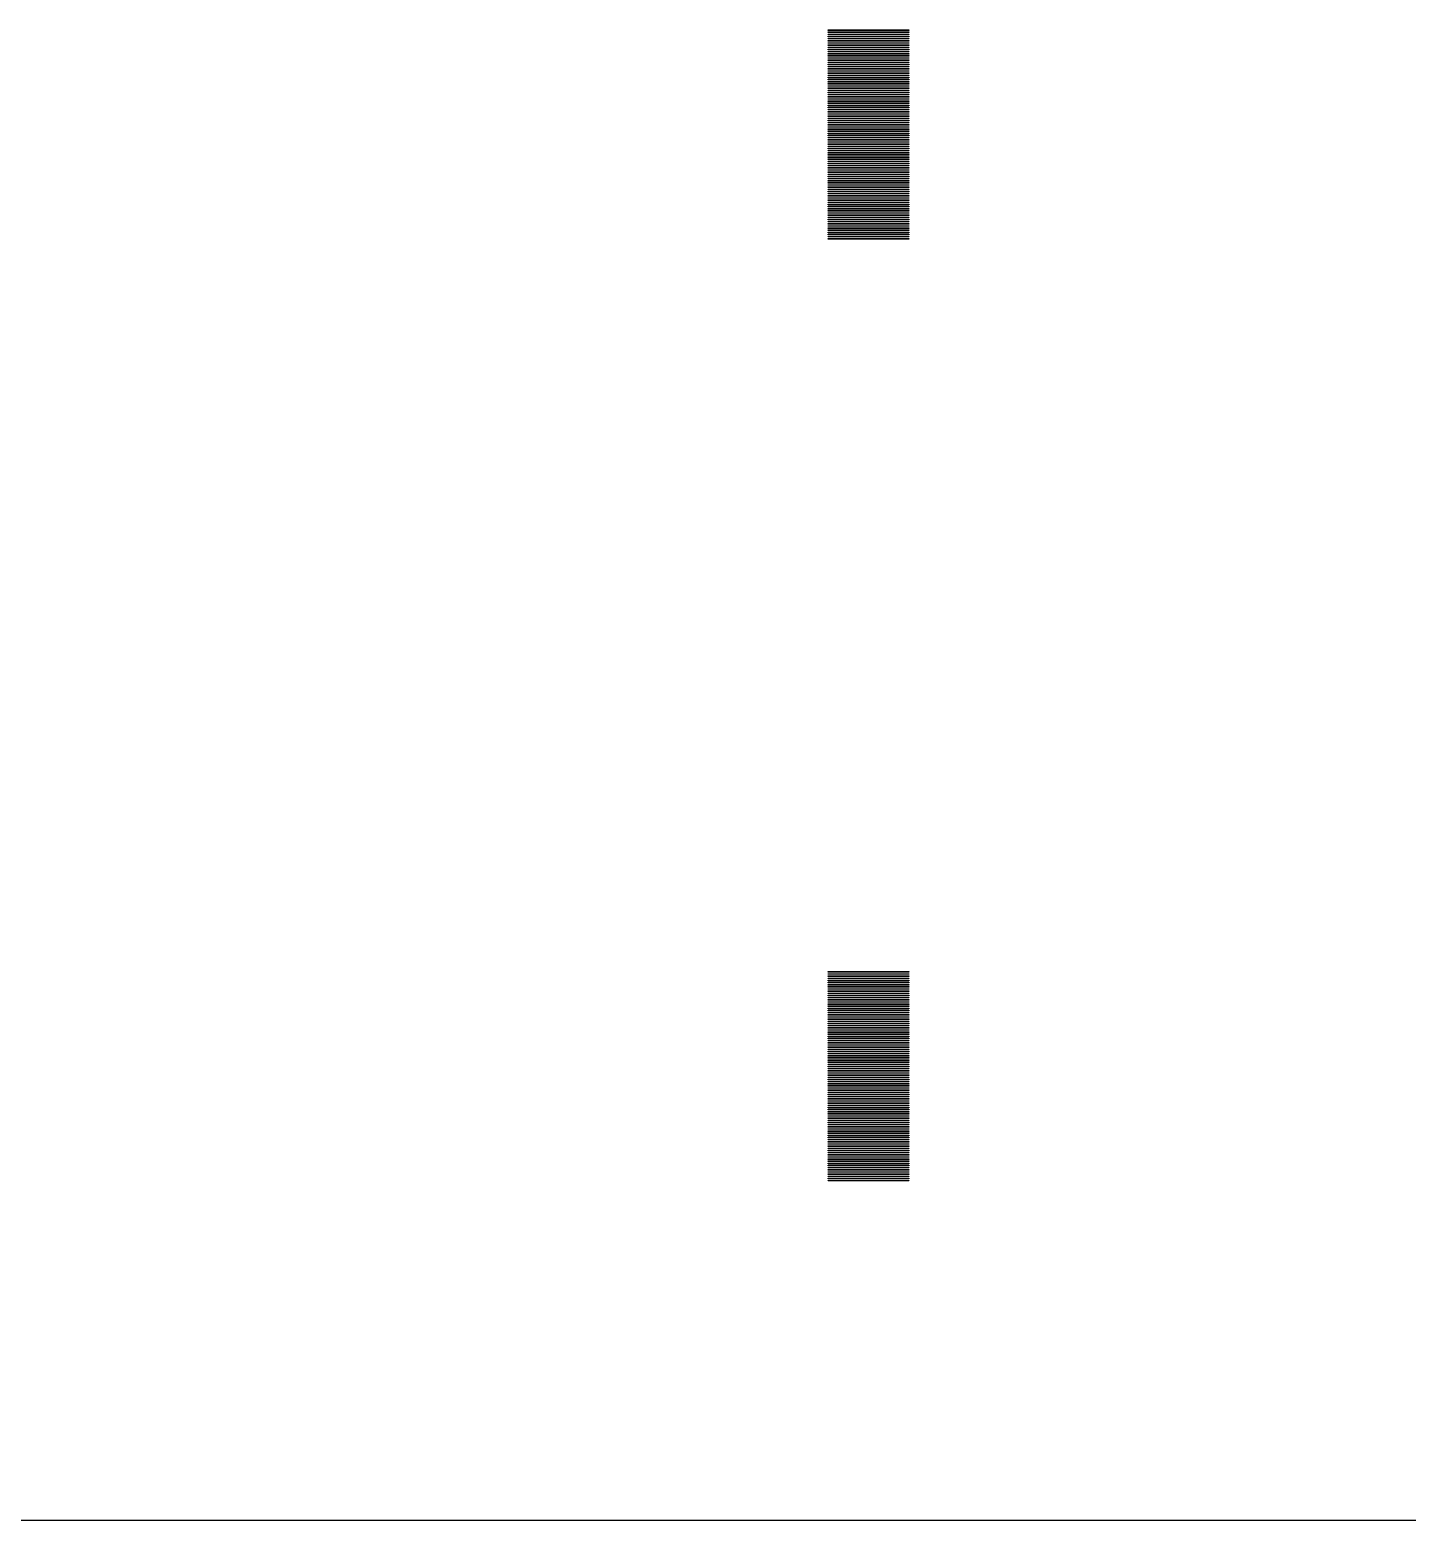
# Model space of a CAD drawing. Extents: x -18 to 85, y -20 to 85.
# Drawn here: x 7.92 to 33.51, y -2.25 to 25.45 of the extents above; entities that cross this region are included whole.
import ezdxf

# ---------------------------------------------------------------- set-up
doc = ezdxf.new("R2010")
doc.units = 0

msp = doc.modelspace()

# ---------------------------------------------------------------- linework, layer by layer
for p, q in [((22.75, 25.435), (22.75, 25.445)), ((22.75, 25.445), (24.25, 25.445)), ((24.25, 25.435), (22.75, 25.435)), ((22.75, 25.395), (22.75, 25.405)), ((22.75, 25.405), (24.25, 25.405)), ((24.25, 25.395), (22.75, 25.395)), ((22.75, 25.355), (22.75, 25.365)), ((22.75, 25.365), (24.25, 25.365)), ((24.25, 25.355), (22.75, 25.355)), ((22.75, 25.315), (22.75, 25.325)), ((22.75, 25.325), (24.25, 25.325)), ((24.25, 25.315), (22.75, 25.315)), ((22.75, 25.275), (22.75, 25.285)), ((22.75, 25.285), (24.25, 25.285)), ((24.25, 25.275), (22.75, 25.275)), ((22.75, 25.235), (22.75, 25.245)), ((22.75, 25.245), (24.25, 25.245)), ((24.25, 25.235), (22.75, 25.235)), ((22.75, 25.195), (22.75, 25.205)), ((22.75, 25.205), (24.25, 25.205)), ((24.25, 25.445), (24.25, 25.435)), ((24.25, 25.405), (24.25, 25.395)), ((24.25, 25.365), (24.25, 25.355)), ((24.25, 25.325), (24.25, 25.315)), ((24.25, 25.285), (24.25, 25.275)), ((24.25, 25.245), (24.25, 25.235)), ((24.25, 25.205), (24.25, 25.195)), ((24.25, 25.195), (22.75, 25.195)), ((22.75, 25.155), (22.75, 25.165)), ((22.75, 25.165), (24.25, 25.165)), ((24.25, 25.155), (22.75, 25.155)), ((22.75, 25.115), (22.75, 25.125)), ((22.75, 25.125), (24.25, 25.125)), ((24.25, 25.115), (22.75, 25.115)), ((22.75, 25.075), (22.75, 25.085)), ((22.75, 25.085), (24.25, 25.085)), ((24.25, 25.075), (22.75, 25.075)), ((22.75, 25.035), (22.75, 25.045)), ((22.75, 25.045), (24.25, 25.045)), ((24.25, 25.035), (22.75, 25.035)), ((22.75, 24.995), (22.75, 25.005)), ((22.75, 25.005), (24.25, 25.005)), ((24.25, 24.995), (22.75, 24.995)), ((22.75, 24.955), (22.75, 24.965)), ((22.75, 24.965), (24.25, 24.965)), ((24.25, 24.955), (22.75, 24.955)), ((24.25, 25.165), (24.25, 25.155)), ((24.25, 25.125), (24.25, 25.115)), ((24.25, 25.085), (24.25, 25.075)), ((24.25, 25.045), (24.25, 25.035)), ((24.25, 25.005), (24.25, 24.995)), ((24.25, 24.965), (24.25, 24.955)), ((22.75, 24.915), (22.75, 24.925)), ((22.75, 24.925), (24.25, 24.925)), ((24.25, 24.915), (22.75, 24.915)), ((22.75, 24.875), (22.75, 24.885)), ((22.75, 24.885), (24.25, 24.885)), ((24.25, 24.875), (22.75, 24.875)), ((22.75, 24.835), (22.75, 24.845)), ((22.75, 24.845), (24.25, 24.845)), ((24.25, 24.835), (22.75, 24.835)), ((22.75, 24.795), (22.75, 24.805)), ((22.75, 24.805), (24.25, 24.805)), ((24.25, 24.795), (22.75, 24.795)), ((22.75, 24.755), (22.75, 24.765)), ((22.75, 24.765), (24.25, 24.765)), ((24.25, 24.755), (22.75, 24.755)), ((22.75, 24.715), (22.75, 24.725)), ((22.75, 24.725), (24.25, 24.725)), ((24.25, 24.715), (22.75, 24.715)), ((22.75, 24.675), (22.75, 24.685)), ((22.75, 24.685), (24.25, 24.685)), ((24.25, 24.675), (22.75, 24.675)), ((24.25, 24.925), (24.25, 24.915)), ((24.25, 24.885), (24.25, 24.875)), ((24.25, 24.845), (24.25, 24.835)), ((24.25, 24.805), (24.25, 24.795)), ((24.25, 24.765), (24.25, 24.755)), ((24.25, 24.725), (24.25, 24.715)), ((24.25, 24.685), (24.25, 24.675)), ((22.75, 24.635), (22.75, 24.645)), ((22.75, 24.645), (24.25, 24.645)), ((24.25, 24.635), (22.75, 24.635)), ((22.75, 24.595), (22.75, 24.605)), ((22.75, 24.605), (24.25, 24.605)), ((24.25, 24.595), (22.75, 24.595)), ((22.75, 24.555), (22.75, 24.565)), ((22.75, 24.565), (24.25, 24.565)), ((24.25, 24.555), (22.75, 24.555)), ((22.75, 24.515), (22.75, 24.525)), ((22.75, 24.525), (24.25, 24.525)), ((24.25, 24.515), (22.75, 24.515)), ((22.75, 24.475), (22.75, 24.485)), ((22.75, 24.485), (24.25, 24.485)), ((24.25, 24.475), (22.75, 24.475)), ((22.75, 24.435), (22.75, 24.445)), ((22.75, 24.445), (24.25, 24.445)), ((24.25, 24.435), (22.75, 24.435)), ((22.75, 24.395), (22.75, 24.405)), ((22.75, 24.405), (24.25, 24.405)), ((24.25, 24.395), (22.75, 24.395)), ((24.25, 24.645), (24.25, 24.635)), ((24.25, 24.605), (24.25, 24.595)), ((24.25, 24.565), (24.25, 24.555)), ((24.25, 24.525), (24.25, 24.515)), ((24.25, 24.485), (24.25, 24.475)), ((24.25, 24.445), (24.25, 24.435)), ((24.25, 24.405), (24.25, 24.395)), ((22.75, 24.355), (22.75, 24.365)), ((22.75, 24.365), (24.25, 24.365)), ((24.25, 24.355), (22.75, 24.355)), ((22.75, 24.315), (22.75, 24.325)), ((22.75, 24.325), (24.25, 24.325)), ((24.25, 24.315), (22.75, 24.315)), ((22.75, 24.275), (22.75, 24.285)), ((22.75, 24.285), (24.25, 24.285)), ((24.25, 24.275), (22.75, 24.275)), ((22.75, 24.235), (22.75, 24.245)), ((22.75, 24.245), (24.25, 24.245)), ((24.25, 24.235), (22.75, 24.235)), ((22.75, 24.195), (22.75, 24.205)), ((22.75, 24.205), (24.25, 24.205)), ((24.25, 24.195), (22.75, 24.195)), ((22.75, 24.155), (22.75, 24.165)), ((22.75, 24.165), (24.25, 24.165)), ((24.25, 24.155), (22.75, 24.155)), ((22.75, 24.115), (22.75, 24.125)), ((22.75, 24.125), (24.25, 24.125)), ((24.25, 24.115), (22.75, 24.115)), ((24.25, 24.365), (24.25, 24.355)), ((24.25, 24.325), (24.25, 24.315)), ((24.25, 24.285), (24.25, 24.275)), ((24.25, 24.245), (24.25, 24.235)), ((24.25, 24.205), (24.25, 24.195)), ((24.25, 24.165), (24.25, 24.155)), ((24.25, 24.125), (24.25, 24.115)), ((22.75, 24.075), (22.75, 24.085)), ((22.75, 24.085), (24.25, 24.085)), ((24.25, 24.075), (22.75, 24.075)), ((22.75, 24.035), (22.75, 24.045)), ((22.75, 24.045), (24.25, 24.045)), ((24.25, 24.035), (22.75, 24.035)), ((22.75, 23.995), (22.75, 24.005)), ((22.75, 24.005), (24.25, 24.005)), ((24.25, 23.995), (22.75, 23.995)), ((22.75, 23.955), (22.75, 23.965)), ((22.75, 23.965), (24.25, 23.965)), ((24.25, 23.955), (22.75, 23.955)), ((22.75, 23.915), (22.75, 23.925)), ((22.75, 23.925), (24.25, 23.925)), ((24.25, 23.915), (22.75, 23.915)), ((22.75, 23.875), (22.75, 23.885)), ((22.75, 23.885), (24.25, 23.885)), ((24.25, 23.875), (22.75, 23.875)), ((22.75, 23.835), (22.75, 23.845)), ((22.75, 23.845), (24.25, 23.845)), ((24.25, 23.835), (22.75, 23.835)), ((24.25, 24.085), (24.25, 24.075)), ((24.25, 24.045), (24.25, 24.035)), ((24.25, 24.005), (24.25, 23.995)), ((24.25, 23.965), (24.25, 23.955)), ((24.25, 23.925), (24.25, 23.915)), ((24.25, 23.885), (24.25, 23.875)), ((24.25, 23.845), (24.25, 23.835)), ((22.75, 23.795), (22.75, 23.805)), ((22.75, 23.805), (24.25, 23.805)), ((24.25, 23.795), (22.75, 23.795)), ((22.75, 23.755), (22.75, 23.765)), ((22.75, 23.765), (24.25, 23.765)), ((24.25, 23.755), (22.75, 23.755)), ((22.75, 23.715), (22.75, 23.725)), ((22.75, 23.725), (24.25, 23.725)), ((24.25, 23.715), (22.75, 23.715)), ((22.75, 23.675), (22.75, 23.685)), ((22.75, 23.685), (24.25, 23.685)), ((24.25, 23.675), (22.75, 23.675)), ((22.75, 23.635), (22.75, 23.645)), ((22.75, 23.645), (24.25, 23.645)), ((24.25, 23.635), (22.75, 23.635)), ((22.75, 23.595), (22.75, 23.605)), ((22.75, 23.605), (24.25, 23.605)), ((24.25, 23.595), (22.75, 23.595)), ((22.75, 23.555), (22.75, 23.565)), ((22.75, 23.565), (24.25, 23.565)), ((24.25, 23.555), (22.75, 23.555)), ((24.25, 23.805), (24.25, 23.795)), ((24.25, 23.765), (24.25, 23.755)), ((24.25, 23.725), (24.25, 23.715)), ((24.25, 23.685), (24.25, 23.675)), ((24.25, 23.645), (24.25, 23.635)), ((24.25, 23.605), (24.25, 23.595)), ((24.25, 23.565), (24.25, 23.555)), ((22.75, 23.515), (22.75, 23.525)), ((22.75, 23.525), (24.25, 23.525)), ((24.25, 23.515), (22.75, 23.515)), ((22.75, 23.475), (22.75, 23.485)), ((22.75, 23.485), (24.25, 23.485)), ((24.25, 23.475), (22.75, 23.475)), ((22.75, 23.435), (22.75, 23.445)), ((22.75, 23.445), (24.25, 23.445)), ((24.25, 23.435), (22.75, 23.435)), ((22.75, 23.395), (22.75, 23.405)), ((22.75, 23.405), (24.25, 23.405)), ((24.25, 23.395), (22.75, 23.395)), ((22.75, 23.355), (22.75, 23.365)), ((22.75, 23.365), (24.25, 23.365)), ((24.25, 23.355), (22.75, 23.355)), ((22.75, 23.315), (22.75, 23.325)), ((22.75, 23.325), (24.25, 23.325)), ((24.25, 23.315), (22.75, 23.315)), ((22.75, 23.275), (22.75, 23.285)), ((22.75, 23.285), (24.25, 23.285)), ((24.25, 23.275), (22.75, 23.275)), ((24.25, 23.525), (24.25, 23.515)), ((24.25, 23.485), (24.25, 23.475)), ((24.25, 23.445), (24.25, 23.435)), ((24.25, 23.405), (24.25, 23.395)), ((24.25, 23.365), (24.25, 23.355)), ((24.25, 23.325), (24.25, 23.315)), ((24.25, 23.285), (24.25, 23.275)), ((22.75, 23.235), (22.75, 23.245)), ((22.75, 23.245), (24.25, 23.245)), ((24.25, 23.235), (22.75, 23.235)), ((22.75, 23.195), (22.75, 23.205)), ((22.75, 23.205), (24.25, 23.205)), ((24.25, 23.195), (22.75, 23.195)), ((22.75, 23.155), (22.75, 23.165)), ((22.75, 23.165), (24.25, 23.165)), ((24.25, 23.155), (22.75, 23.155)), ((22.75, 23.115), (22.75, 23.125)), ((22.75, 23.125), (24.25, 23.125)), ((24.25, 23.115), (22.75, 23.115)), ((22.75, 23.075), (22.75, 23.085)), ((22.75, 23.085), (24.25, 23.085)), ((24.25, 23.075), (22.75, 23.075)), ((22.75, 23.035), (22.75, 23.045)), ((22.75, 23.045), (24.25, 23.045)), ((24.25, 23.035), (22.75, 23.035)), ((22.75, 22.995), (22.75, 23.005)), ((22.75, 23.005), (24.25, 23.005)), ((24.25, 22.995), (22.75, 22.995)), ((24.25, 23.245), (24.25, 23.235)), ((24.25, 23.205), (24.25, 23.195)), ((24.25, 23.165), (24.25, 23.155)), ((24.25, 23.125), (24.25, 23.115)), ((24.25, 23.085), (24.25, 23.075)), ((24.25, 23.045), (24.25, 23.035)), ((24.25, 23.005), (24.25, 22.995)), ((22.75, 22.955), (22.75, 22.965)), ((22.75, 22.965), (24.25, 22.965)), ((24.25, 22.955), (22.75, 22.955)), ((22.75, 22.915), (22.75, 22.925)), ((22.75, 22.925), (24.25, 22.925)), ((24.25, 22.915), (22.75, 22.915)), ((22.75, 22.875), (22.75, 22.885)), ((22.75, 22.885), (24.25, 22.885)), ((24.25, 22.875), (22.75, 22.875)), ((22.75, 22.835), (22.75, 22.845)), ((22.75, 22.845), (24.25, 22.845)), ((24.25, 22.835), (22.75, 22.835)), ((22.75, 22.795), (22.75, 22.805)), ((22.75, 22.805), (24.25, 22.805)), ((24.25, 22.795), (22.75, 22.795)), ((22.75, 22.755), (22.75, 22.765)), ((22.75, 22.765), (24.25, 22.765)), ((24.25, 22.755), (22.75, 22.755)), ((22.75, 22.715), (22.75, 22.725)), ((22.75, 22.725), (24.25, 22.725)), ((24.25, 22.715), (22.75, 22.715)), ((24.25, 22.965), (24.25, 22.955)), ((24.25, 22.925), (24.25, 22.915)), ((24.25, 22.885), (24.25, 22.875)), ((24.25, 22.845), (24.25, 22.835)), ((24.25, 22.805), (24.25, 22.795)), ((24.25, 22.765), (24.25, 22.755)), ((24.25, 22.725), (24.25, 22.715)), ((22.75, 22.675), (22.75, 22.685)), ((22.75, 22.685), (24.25, 22.685)), ((24.25, 22.675), (22.75, 22.675)), ((22.75, 22.635), (22.75, 22.645)), ((22.75, 22.645), (24.25, 22.645)), ((24.25, 22.635), (22.75, 22.635)), ((22.75, 22.595), (22.75, 22.605)), ((22.75, 22.605), (24.25, 22.605)), ((24.25, 22.595), (22.75, 22.595)), ((22.75, 22.555), (22.75, 22.565)), ((22.75, 22.565), (24.25, 22.565)), ((24.25, 22.555), (22.75, 22.555)), ((22.75, 22.515), (22.75, 22.525)), ((22.75, 22.525), (24.25, 22.525)), ((24.25, 22.515), (22.75, 22.515)), ((22.75, 22.475), (22.75, 22.485)), ((22.75, 22.485), (24.25, 22.485)), ((24.25, 22.475), (22.75, 22.475)), ((22.75, 22.435), (22.75, 22.445)), ((22.75, 22.445), (24.25, 22.445)), ((24.25, 22.435), (22.75, 22.435)), ((24.25, 22.685), (24.25, 22.675)), ((24.25, 22.645), (24.25, 22.635)), ((24.25, 22.605), (24.25, 22.595)), ((24.25, 22.565), (24.25, 22.555)), ((24.25, 22.525), (24.25, 22.515)), ((24.25, 22.485), (24.25, 22.475)), ((24.25, 22.445), (24.25, 22.435)), ((22.75, 22.395), (22.75, 22.405)), ((22.75, 22.405), (24.25, 22.405)), ((24.25, 22.395), (22.75, 22.395)), ((22.75, 22.355), (22.75, 22.365)), ((22.75, 22.365), (24.25, 22.365)), ((24.25, 22.355), (22.75, 22.355)), ((22.75, 22.315), (22.75, 22.325)), ((22.75, 22.325), (24.25, 22.325)), ((24.25, 22.315), (22.75, 22.315)), ((22.75, 22.275), (22.75, 22.285)), ((22.75, 22.285), (24.25, 22.285)), ((24.25, 22.275), (22.75, 22.275)), ((22.75, 22.235), (22.75, 22.245)), ((22.75, 22.245), (24.25, 22.245)), ((24.25, 22.235), (22.75, 22.235)), ((22.75, 22.195), (22.75, 22.205)), ((22.75, 22.205), (24.25, 22.205)), ((24.25, 22.195), (22.75, 22.195)), ((22.75, 22.155), (22.75, 22.165)), ((22.75, 22.165), (24.25, 22.165)), ((24.25, 22.405), (24.25, 22.395)), ((24.25, 22.365), (24.25, 22.355)), ((24.25, 22.325), (24.25, 22.315)), ((24.25, 22.285), (24.25, 22.275)), ((24.25, 22.245), (24.25, 22.235)), ((24.25, 22.205), (24.25, 22.195)), ((24.25, 22.165), (24.25, 22.155)), ((24.25, 22.155), (22.75, 22.155)), ((22.75, 22.115), (22.75, 22.125)), ((22.75, 22.125), (24.25, 22.125)), ((24.25, 22.115), (22.75, 22.115)), ((22.75, 22.075), (22.75, 22.085)), ((22.75, 22.085), (24.25, 22.085)), ((24.25, 22.075), (22.75, 22.075)), ((22.75, 22.035), (22.75, 22.045)), ((22.75, 22.045), (24.25, 22.045)), ((24.25, 22.035), (22.75, 22.035)), ((22.75, 21.995), (22.75, 22.005)), ((22.75, 22.005), (24.25, 22.005)), ((24.25, 21.995), (22.75, 21.995)), ((22.75, 21.955), (22.75, 21.965)), ((22.75, 21.965), (24.25, 21.965)), ((24.25, 21.955), (22.75, 21.955)), ((22.75, 21.915), (22.75, 21.925)), ((22.75, 21.925), (24.25, 21.925)), ((24.25, 21.915), (22.75, 21.915)), ((22.75, 21.875), (22.75, 21.885)), ((22.75, 21.885), (24.25, 21.885)), ((24.25, 22.125), (24.25, 22.115)), ((24.25, 22.085), (24.25, 22.075)), ((24.25, 22.045), (24.25, 22.035)), ((24.25, 22.005), (24.25, 21.995)), ((24.25, 21.965), (24.25, 21.955)), ((24.25, 21.925), (24.25, 21.915)), ((24.25, 21.885), (24.25, 21.875)), ((24.25, 21.875), (22.75, 21.875)), ((22.75, 21.835), (22.75, 21.845)), ((22.75, 21.845), (24.25, 21.845)), ((24.25, 21.835), (22.75, 21.835)), ((22.75, 21.795), (22.75, 21.805)), ((22.75, 21.805), (24.25, 21.805)), ((24.25, 21.795), (22.75, 21.795)), ((22.75, 21.755), (22.75, 21.765)), ((22.75, 21.765), (24.25, 21.765)), ((24.25, 21.755), (22.75, 21.755)), ((22.75, 21.715), (22.75, 21.725)), ((22.75, 21.725), (24.25, 21.725)), ((24.25, 21.715), (22.75, 21.715)), ((22.75, 21.675), (22.75, 21.685)), ((22.75, 21.685), (24.25, 21.685)), ((24.25, 21.675), (22.75, 21.675)), ((22.75, 21.635), (22.75, 21.645)), ((22.75, 21.645), (24.25, 21.645)), ((24.25, 21.635), (22.75, 21.635)), ((22.75, 21.595), (22.75, 21.605)), ((22.75, 21.605), (24.25, 21.605)), ((24.25, 21.845), (24.25, 21.835)), ((24.25, 21.805), (24.25, 21.795)), ((24.25, 21.765), (24.25, 21.755)), ((24.25, 21.725), (24.25, 21.715)), ((24.25, 21.685), (24.25, 21.675)), ((24.25, 21.645), (24.25, 21.635)), ((24.25, 21.605), (24.25, 21.595)), ((24.25, 21.595), (22.75, 21.595)), ((22.75, 21.555), (22.75, 21.565)), ((22.75, 21.565), (24.25, 21.565)), ((24.25, 21.555), (22.75, 21.555)), ((24.25, 21.565), (24.25, 21.555)), ((22.75, 7.935), (22.75, 7.94499)), ((22.75, 7.94499), (24.25, 7.94499)), ((24.25, 7.935), (22.75, 7.935)), ((22.75, 7.89499), (22.75, 7.905)), ((22.75, 7.905), (24.25, 7.905)), ((24.25, 7.89499), (22.75, 7.89499)), ((22.75, 7.855), (22.75, 7.86499)), ((22.75, 7.86499), (24.25, 7.86499)), ((24.25, 7.855), (22.75, 7.855)), ((22.75, 7.81499), (22.75, 7.825)), ((22.75, 7.825), (24.25, 7.825)), ((24.25, 7.81499), (22.75, 7.81499)), ((22.75, 7.77499), (22.75, 7.78499)), ((22.75, 7.78499), (24.25, 7.78499)), ((24.25, 7.77499), (22.75, 7.77499)), ((24.25, 7.94499), (24.25, 7.935)), ((24.25, 7.905), (24.25, 7.89499)), ((24.25, 7.86499), (24.25, 7.855)), ((24.25, 7.825), (24.25, 7.81499)), ((24.25, 7.78499), (24.25, 7.77499)), ((22.75, 7.73499), (22.75, 7.745)), ((22.75, 7.745), (24.25, 7.745)), ((24.25, 7.73499), (22.75, 7.73499)), ((22.75, 7.69499), (22.75, 7.70499)), ((22.75, 7.70499), (24.25, 7.70499)), ((24.25, 7.69499), (22.75, 7.69499)), ((22.75, 7.655), (22.75, 7.66499)), ((22.75, 7.66499), (24.25, 7.66499)), ((24.25, 7.655), (22.75, 7.655)), ((22.75, 7.61499), (22.75, 7.625)), ((22.75, 7.625), (24.25, 7.625)), ((24.25, 7.61499), (22.75, 7.61499)), ((22.75, 7.575), (22.75, 7.58499)), ((22.75, 7.58499), (24.25, 7.58499)), ((24.25, 7.575), (22.75, 7.575)), ((22.75, 7.53499), (22.75, 7.545)), ((22.75, 7.545), (24.25, 7.545)), ((24.25, 7.53499), (22.75, 7.53499)), ((22.75, 7.495), (22.75, 7.50499)), ((22.75, 7.50499), (24.25, 7.50499)), ((24.25, 7.495), (22.75, 7.495)), ((24.25, 7.745), (24.25, 7.73499)), ((24.25, 7.70499), (24.25, 7.69499)), ((24.25, 7.66499), (24.25, 7.655)), ((24.25, 7.625), (24.25, 7.61499)), ((24.25, 7.58499), (24.25, 7.575)), ((24.25, 7.545), (24.25, 7.53499)), ((24.25, 7.50499), (24.25, 7.495)), ((22.75, 7.45499), (22.75, 7.465)), ((22.75, 7.465), (24.25, 7.465)), ((24.25, 7.45499), (22.75, 7.45499)), ((22.75, 7.41499), (22.75, 7.42499)), ((22.75, 7.42499), (24.25, 7.42499)), ((24.25, 7.41499), (22.75, 7.41499)), ((22.75, 7.375), (22.75, 7.38499)), ((22.75, 7.38499), (24.25, 7.38499)), ((24.25, 7.375), (22.75, 7.375)), ((22.75, 7.33499), (22.75, 7.34499)), ((22.75, 7.34499), (24.25, 7.34499)), ((24.25, 7.33499), (22.75, 7.33499)), ((22.75, 7.295), (22.75, 7.30499)), ((22.75, 7.30499), (24.25, 7.30499)), ((24.25, 7.295), (22.75, 7.295)), ((22.75, 7.25499), (22.75, 7.265)), ((22.75, 7.265), (24.25, 7.265)), ((24.25, 7.25499), (22.75, 7.25499)), ((22.75, 7.215), (22.75, 7.22499)), ((22.75, 7.22499), (24.25, 7.22499)), ((24.25, 7.215), (22.75, 7.215)), ((24.25, 7.465), (24.25, 7.45499)), ((24.25, 7.42499), (24.25, 7.41499)), ((24.25, 7.38499), (24.25, 7.375)), ((24.25, 7.34499), (24.25, 7.33499)), ((24.25, 7.30499), (24.25, 7.295)), ((24.25, 7.265), (24.25, 7.25499)), ((24.25, 7.22499), (24.25, 7.215)), ((22.75, 7.17499), (22.75, 7.185)), ((22.75, 7.185), (24.25, 7.185)), ((24.25, 7.17499), (22.75, 7.17499)), ((22.75, 7.13499), (22.75, 7.14499)), ((22.75, 7.14499), (24.25, 7.14499)), ((24.25, 7.13499), (22.75, 7.13499)), ((22.75, 7.09499), (22.75, 7.105)), ((22.75, 7.105), (24.25, 7.105)), ((24.25, 7.09499), (22.75, 7.09499)), ((22.75, 7.05499), (22.75, 7.06499)), ((22.75, 7.06499), (24.25, 7.06499)), ((24.25, 7.05499), (22.75, 7.05499)), ((22.75, 7.015), (22.75, 7.02499)), ((22.75, 7.02499), (24.25, 7.02499)), ((24.25, 7.015), (22.75, 7.015)), ((22.75, 6.97499), (22.75, 6.98499)), ((22.75, 6.98499), (24.25, 6.98499)), ((24.25, 6.97499), (22.75, 6.97499)), ((22.75, 6.935), (22.75, 6.94499)), ((22.75, 6.94499), (24.25, 6.94499)), ((24.25, 6.935), (22.75, 6.935)), ((24.25, 7.185), (24.25, 7.17499)), ((24.25, 7.14499), (24.25, 7.13499)), ((24.25, 7.105), (24.25, 7.09499)), ((24.25, 7.06499), (24.25, 7.05499)), ((24.25, 7.02499), (24.25, 7.015)), ((24.25, 6.98499), (24.25, 6.97499)), ((24.25, 6.94499), (24.25, 6.935)), ((22.75, 6.89499), (22.75, 6.905)), ((22.75, 6.905), (24.25, 6.905)), ((24.25, 6.89499), (22.75, 6.89499)), ((22.75, 6.855), (22.75, 6.86499)), ((22.75, 6.86499), (24.25, 6.86499)), ((24.25, 6.855), (22.75, 6.855)), ((22.75, 6.81499), (22.75, 6.825)), ((22.75, 6.825), (24.25, 6.825)), ((24.25, 6.81499), (22.75, 6.81499)), ((22.75, 6.77499), (22.75, 6.78499)), ((22.75, 6.78499), (24.25, 6.78499)), ((24.25, 6.77499), (22.75, 6.77499)), ((22.75, 6.73499), (22.75, 6.745)), ((22.75, 6.745), (24.25, 6.745)), ((24.25, 6.73499), (22.75, 6.73499)), ((22.75, 6.69499), (22.75, 6.70499)), ((22.75, 6.70499), (24.25, 6.70499)), ((24.25, 6.69499), (22.75, 6.69499)), ((22.75, 6.655), (22.75, 6.66499)), ((22.75, 6.66499), (24.25, 6.66499)), ((24.25, 6.655), (22.75, 6.655)), ((24.25, 6.905), (24.25, 6.89499)), ((24.25, 6.86499), (24.25, 6.855)), ((24.25, 6.825), (24.25, 6.81499)), ((24.25, 6.78499), (24.25, 6.77499)), ((24.25, 6.745), (24.25, 6.73499)), ((24.25, 6.70499), (24.25, 6.69499)), ((24.25, 6.66499), (24.25, 6.655)), ((22.75, 6.61499), (22.75, 6.625)), ((22.75, 6.625), (24.25, 6.625)), ((24.25, 6.61499), (22.75, 6.61499)), ((22.75, 6.575), (22.75, 6.58499)), ((22.75, 6.58499), (24.25, 6.58499)), ((24.25, 6.575), (22.75, 6.575)), ((22.75, 6.53499), (22.75, 6.545)), ((22.75, 6.545), (24.25, 6.545)), ((24.25, 6.53499), (22.75, 6.53499)), ((22.75, 6.495), (22.75, 6.50499)), ((22.75, 6.50499), (24.25, 6.50499)), ((24.25, 6.495), (22.75, 6.495)), ((22.75, 6.45499), (22.75, 6.465)), ((22.75, 6.465), (24.25, 6.465)), ((24.25, 6.45499), (22.75, 6.45499)), ((22.75, 6.41499), (22.75, 6.42499)), ((22.75, 6.42499), (24.25, 6.42499)), ((24.25, 6.41499), (22.75, 6.41499)), ((22.75, 6.375), (22.75, 6.38499)), ((22.75, 6.38499), (24.25, 6.38499)), ((24.25, 6.375), (22.75, 6.375)), ((24.25, 6.625), (24.25, 6.61499)), ((24.25, 6.58499), (24.25, 6.575)), ((24.25, 6.545), (24.25, 6.53499)), ((24.25, 6.50499), (24.25, 6.495)), ((24.25, 6.465), (24.25, 6.45499)), ((24.25, 6.42499), (24.25, 6.41499)), ((24.25, 6.38499), (24.25, 6.375)), ((22.75, 6.33499), (22.75, 6.34499)), ((22.75, 6.34499), (24.25, 6.34499)), ((24.25, 6.33499), (22.75, 6.33499)), ((22.75, 6.295), (22.75, 6.30499)), ((22.75, 6.30499), (24.25, 6.30499)), ((24.25, 6.295), (22.75, 6.295)), ((22.75, 6.25499), (22.75, 6.265)), ((22.75, 6.265), (24.25, 6.265)), ((24.25, 6.25499), (22.75, 6.25499)), ((22.75, 6.215), (22.75, 6.22499)), ((22.75, 6.22499), (24.25, 6.22499)), ((24.25, 6.215), (22.75, 6.215)), ((22.75, 6.17499), (22.75, 6.185)), ((22.75, 6.185), (24.25, 6.185)), ((24.25, 6.17499), (22.75, 6.17499)), ((22.75, 6.13499), (22.75, 6.14499)), ((22.75, 6.14499), (24.25, 6.14499)), ((24.25, 6.13499), (22.75, 6.13499)), ((22.75, 6.09499), (22.75, 6.105)), ((22.75, 6.105), (24.25, 6.105)), ((24.25, 6.09499), (22.75, 6.09499)), ((24.25, 6.34499), (24.25, 6.33499)), ((24.25, 6.30499), (24.25, 6.295)), ((24.25, 6.265), (24.25, 6.25499)), ((24.25, 6.22499), (24.25, 6.215)), ((24.25, 6.185), (24.25, 6.17499)), ((24.25, 6.14499), (24.25, 6.13499)), ((24.25, 6.105), (24.25, 6.09499)), ((22.75, 6.05499), (22.75, 6.06499)), ((22.75, 6.06499), (24.25, 6.06499)), ((24.25, 6.05499), (22.75, 6.05499)), ((22.75, 6.015), (22.75, 6.02499)), ((22.75, 6.02499), (24.25, 6.02499)), ((24.25, 6.015), (22.75, 6.015)), ((22.75, 5.97501), (22.75, 5.985)), ((22.75, 5.985), (24.25, 5.985)), ((24.25, 5.97501), (22.75, 5.97501)), ((22.75, 5.93501), (22.75, 5.94501)), ((22.75, 5.94501), (24.25, 5.94501)), ((24.25, 5.93501), (22.75, 5.93501)), ((22.75, 5.895), (22.75, 5.90501)), ((22.75, 5.90501), (24.25, 5.90501)), ((24.25, 5.895), (22.75, 5.895)), ((22.75, 5.85501), (22.75, 5.86501)), ((22.75, 5.86501), (24.25, 5.86501)), ((24.25, 5.85501), (22.75, 5.85501)), ((22.75, 5.815), (22.75, 5.82501)), ((22.75, 5.82501), (24.25, 5.82501)), ((24.25, 6.06499), (24.25, 6.05499)), ((24.25, 6.02499), (24.25, 6.015)), ((24.25, 5.985), (24.25, 5.97501)), ((24.25, 5.94501), (24.25, 5.93501)), ((24.25, 5.90501), (24.25, 5.895)), ((24.25, 5.86501), (24.25, 5.85501)), ((24.25, 5.82501), (24.25, 5.815)), ((24.25, 5.815), (22.75, 5.815)), ((22.75, 5.77501), (22.75, 5.785)), ((22.75, 5.785), (24.25, 5.785)), ((24.25, 5.77501), (22.75, 5.77501)), ((22.75, 5.735), (22.75, 5.74501)), ((22.75, 5.74501), (24.25, 5.74501)), ((24.25, 5.735), (22.75, 5.735)), ((22.75, 5.69501), (22.75, 5.705)), ((22.75, 5.705), (24.25, 5.705)), ((24.25, 5.69501), (22.75, 5.69501)), ((22.75, 5.65501), (22.75, 5.66501)), ((22.75, 5.66501), (24.25, 5.66501)), ((24.25, 5.65501), (22.75, 5.65501)), ((22.75, 5.61501), (22.75, 5.625)), ((22.75, 5.625), (24.25, 5.625)), ((24.25, 5.61501), (22.75, 5.61501)), ((22.75, 5.57501), (22.75, 5.58501)), ((22.75, 5.58501), (24.25, 5.58501)), ((24.25, 5.57501), (22.75, 5.57501)), ((22.75, 5.535), (22.75, 5.54501)), ((22.75, 5.54501), (24.25, 5.54501)), ((24.25, 5.785), (24.25, 5.77501)), ((24.25, 5.74501), (24.25, 5.735)), ((24.25, 5.705), (24.25, 5.69501)), ((24.25, 5.66501), (24.25, 5.65501)), ((24.25, 5.625), (24.25, 5.61501)), ((24.25, 5.58501), (24.25, 5.57501)), ((24.25, 5.54501), (24.25, 5.535)), ((24.25, 5.535), (22.75, 5.535)), ((22.75, 5.49501), (22.75, 5.505)), ((22.75, 5.505), (24.25, 5.505)), ((24.25, 5.49501), (22.75, 5.49501)), ((22.75, 5.455), (22.75, 5.46501)), ((22.75, 5.46501), (24.25, 5.46501)), ((24.25, 5.455), (22.75, 5.455)), ((22.75, 5.41501), (22.75, 5.425)), ((22.75, 5.425), (24.25, 5.425)), ((24.25, 5.41501), (22.75, 5.41501)), ((22.75, 5.375), (22.75, 5.38501)), ((22.75, 5.38501), (24.25, 5.38501)), ((24.25, 5.375), (22.75, 5.375)), ((22.75, 5.33501), (22.75, 5.345)), ((22.75, 5.345), (24.25, 5.345)), ((24.25, 5.33501), (22.75, 5.33501)), ((22.75, 5.29501), (22.75, 5.30501)), ((22.75, 5.30501), (24.25, 5.30501)), ((24.25, 5.29501), (22.75, 5.29501)), ((22.75, 5.255), (22.75, 5.26501)), ((22.75, 5.26501), (24.25, 5.26501)), ((24.25, 5.505), (24.25, 5.49501)), ((24.25, 5.46501), (24.25, 5.455)), ((24.25, 5.425), (24.25, 5.41501)), ((24.25, 5.38501), (24.25, 5.375)), ((24.25, 5.345), (24.25, 5.33501)), ((24.25, 5.30501), (24.25, 5.29501)), ((24.25, 5.26501), (24.25, 5.255)), ((24.25, 5.255), (22.75, 5.255)), ((22.75, 5.21501), (22.75, 5.22501)), ((22.75, 5.22501), (24.25, 5.22501)), ((24.25, 5.21501), (22.75, 5.21501)), ((22.75, 5.175), (22.75, 5.18501)), ((22.75, 5.18501), (24.25, 5.18501)), ((24.25, 5.175), (22.75, 5.175)), ((22.75, 5.13501), (22.75, 5.145)), ((22.75, 5.145), (24.25, 5.145)), ((24.25, 5.13501), (22.75, 5.13501)), ((22.75, 5.095), (22.75, 5.10501)), ((22.75, 5.10501), (24.25, 5.10501)), ((24.25, 5.095), (22.75, 5.095)), ((22.75, 5.05501), (22.75, 5.065)), ((22.75, 5.065), (24.25, 5.065)), ((24.25, 5.05501), (22.75, 5.05501)), ((22.75, 5.01501), (22.75, 5.02501)), ((22.75, 5.02501), (24.25, 5.02501)), ((24.25, 5.01501), (22.75, 5.01501)), ((24.25, 5.22501), (24.25, 5.21501)), ((24.25, 5.18501), (24.25, 5.175)), ((24.25, 5.145), (24.25, 5.13501)), ((24.25, 5.10501), (24.25, 5.095)), ((24.25, 5.065), (24.25, 5.05501)), ((24.25, 5.02501), (24.25, 5.01501)), ((22.75, 4.97501), (22.75, 4.985)), ((22.75, 4.985), (24.25, 4.985)), ((24.25, 4.97501), (22.75, 4.97501)), ((22.75, 4.93501), (22.75, 4.94501)), ((22.75, 4.94501), (24.25, 4.94501)), ((24.25, 4.93501), (22.75, 4.93501)), ((22.75, 4.895), (22.75, 4.90501)), ((22.75, 4.90501), (24.25, 4.90501)), ((24.25, 4.895), (22.75, 4.895)), ((22.75, 4.85501), (22.75, 4.86501)), ((22.75, 4.86501), (24.25, 4.86501)), ((24.25, 4.85501), (22.75, 4.85501)), ((22.75, 4.815), (22.75, 4.82501)), ((22.75, 4.82501), (24.25, 4.82501)), ((24.25, 4.815), (22.75, 4.815)), ((22.75, 4.77501), (22.75, 4.785)), ((22.75, 4.785), (24.25, 4.785)), ((24.25, 4.77501), (22.75, 4.77501)), ((22.75, 4.735), (22.75, 4.74501)), ((22.75, 4.74501), (24.25, 4.74501)), ((24.25, 4.735), (22.75, 4.735)), ((24.25, 4.985), (24.25, 4.97501)), ((24.25, 4.94501), (24.25, 4.93501)), ((24.25, 4.90501), (24.25, 4.895)), ((24.25, 4.86501), (24.25, 4.85501)), ((24.25, 4.82501), (24.25, 4.815)), ((24.25, 4.785), (24.25, 4.77501)), ((24.25, 4.74501), (24.25, 4.735)), ((22.75, 4.69501), (22.75, 4.705)), ((22.75, 4.705), (24.25, 4.705)), ((24.25, 4.69501), (22.75, 4.69501)), ((22.75, 4.65501), (22.75, 4.66501)), ((22.75, 4.66501), (24.25, 4.66501)), ((24.25, 4.65501), (22.75, 4.65501)), ((22.75, 4.61501), (22.75, 4.625)), ((22.75, 4.625), (24.25, 4.625)), ((24.25, 4.61501), (22.75, 4.61501)), ((22.75, 4.57501), (22.75, 4.58501)), ((22.75, 4.58501), (24.25, 4.58501)), ((24.25, 4.57501), (22.75, 4.57501)), ((22.75, 4.535), (22.75, 4.54501)), ((22.75, 4.54501), (24.25, 4.54501)), ((24.25, 4.535), (22.75, 4.535)), ((22.75, 4.49501), (22.75, 4.505)), ((22.75, 4.505), (24.25, 4.505)), ((24.25, 4.49501), (22.75, 4.49501)), ((22.75, 4.455), (22.75, 4.46501)), ((22.75, 4.46501), (24.25, 4.46501)), ((24.25, 4.455), (22.75, 4.455)), ((24.25, 4.705), (24.25, 4.69501)), ((24.25, 4.66501), (24.25, 4.65501)), ((24.25, 4.625), (24.25, 4.61501)), ((24.25, 4.58501), (24.25, 4.57501)), ((24.25, 4.54501), (24.25, 4.535)), ((24.25, 4.505), (24.25, 4.49501)), ((24.25, 4.46501), (24.25, 4.455)), ((22.75, 4.41501), (22.75, 4.425)), ((22.75, 4.425), (24.25, 4.425)), ((24.25, 4.41501), (22.75, 4.41501)), ((22.75, 4.375), (22.75, 4.38501)), ((22.75, 4.38501), (24.25, 4.38501)), ((24.25, 4.375), (22.75, 4.375)), ((22.75, 4.33501), (22.75, 4.345)), ((22.75, 4.345), (24.25, 4.345)), ((24.25, 4.33501), (22.75, 4.33501)), ((22.75, 4.29501), (22.75, 4.30501)), ((22.75, 4.30501), (24.25, 4.30501)), ((24.25, 4.29501), (22.75, 4.29501)), ((22.75, 4.255), (22.75, 4.26501)), ((22.75, 4.26501), (24.25, 4.26501)), ((24.25, 4.255), (22.75, 4.255)), ((22.75, 4.21501), (22.75, 4.22501)), ((22.75, 4.22501), (24.25, 4.22501)), ((24.25, 4.21501), (22.75, 4.21501)), ((22.75, 4.175), (22.75, 4.18501)), ((22.75, 4.18501), (24.25, 4.18501)), ((24.25, 4.175), (22.75, 4.175)), ((24.25, 4.425), (24.25, 4.41501)), ((24.25, 4.38501), (24.25, 4.375)), ((24.25, 4.345), (24.25, 4.33501)), ((24.25, 4.30501), (24.25, 4.29501)), ((24.25, 4.26501), (24.25, 4.255)), ((24.25, 4.22501), (24.25, 4.21501)), ((24.25, 4.18501), (24.25, 4.175)), ((22.75, 4.13501), (22.75, 4.145)), ((22.75, 4.145), (24.25, 4.145)), ((24.25, 4.13501), (22.75, 4.13501)), ((22.75, 4.095), (22.75, 4.10501)), ((22.75, 4.10501), (24.25, 4.10501)), ((24.25, 4.095), (22.75, 4.095)), ((22.75, 4.05501), (22.75, 4.065)), ((22.75, 4.065), (24.25, 4.065)), ((24.25, 4.05501), (22.75, 4.05501)), ((24.25, 4.145), (24.25, 4.13501)), ((24.25, 4.10501), (24.25, 4.095)), ((24.25, 4.065), (24.25, 4.05501)), ((-2.25, -2.25), (66.75, -2.25))]:
    msp.add_line(p, q)

doc.saveas('drawing.dxf')
